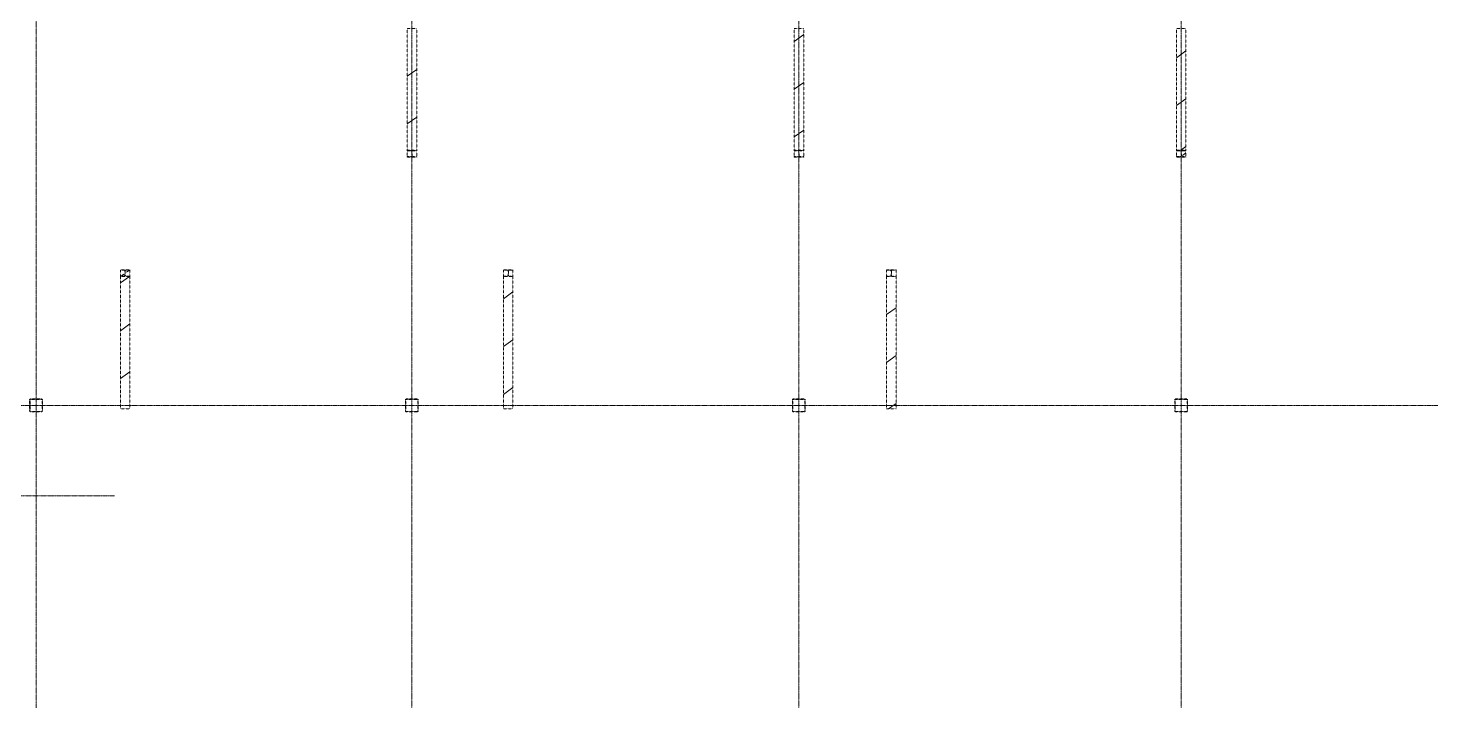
# Model space of a CAD drawing. Header units: inches. Extents: x -4124 to 1943, y 10204 to 12096.
# Drawn here: x 159 to 1040, y 10976 to 11398 of the extents above; entities that cross this region are included whole.
import ezdxf

# ---------------------------------------------------------------- set-up
doc = ezdxf.new("R2010")
doc.units = ezdxf.units.IN
doc.header["$MEASUREMENT"] = 0
doc.linetypes.add('Demolished', pattern=[0.1875, 0.125, -0.0625])
doc.linetypes.add('Grid Line 1_2_', pattern=[0.875, 0.5, -0.125, 0.125, -0.125])
for name, color, linetype, lineweight in [('S-BEAM-3', 10, 'Demolished', 9), ('S-BEAM-4', 20, 'Demolished', 9), ('S-COLS-4', 1, 'Demolished', 15), ('S-COLS-7', 9, 'Continuous', 9), ('S-GRID-1', 1, 'Grid Line 1_2_', 9)]:
    doc.layers.add(name, color=color, linetype=linetype, lineweight=lineweight)
pattern_1 = [(35.264, (0, 5713.223), (-21.21295, 15.00037), [])]
pattern_2 = [(35.264, (0, 5717.198), (-21.21295, 15.00037), [])]
pattern_3 = [(35.264, (0, 5568.672), (-7.07116, 24.999985), [])]
pattern_4 = [(35.264, (0, 5564.698), (-7.07116, 24.999985), [])]

# ---------------------------------------------------------------- blocks, each defined once
blk = doc.blocks.new('W-Wide Flange - bracing-1379055-DEMO PLAN - MEZZ')
at = {"layer": 'S-BEAM-4'}
h = blk.add_hatch(dxfattribs=at)
h.set_pattern_fill('FP_43', color=256, style=0, pattern_type=2)
h.set_pattern_definition(pattern_2)
h.paths.add_polyline_path([(-2545.2, 11321.52), (-2539.2, 11321.52), (-2539.2, 11398.04), (-2545.2, 11398.04), (-2545.2, 11356.15)], flags=0)
h = blk.add_hatch(dxfattribs=at)
h.set_pattern_fill('FP_42', color=256, style=0, pattern_type=2)
h.set_pattern_definition(pattern_1)
h.paths.add_polyline_path([(-2543, 11317.55), (-2543, 11321.26), (-2545.2, 11321.26), (-2545.2, 11317.55)], flags=0)
h = blk.add_hatch(dxfattribs=at)
h.set_pattern_fill('FP_42', color=256, style=0, pattern_type=2)
h.set_pattern_definition(pattern_1)
h.paths.add_polyline_path([(-2539.2, 11317.55), (-2539.2, 11321.26), (-2541.4, 11321.26), (-2541.4, 11317.55)], flags=0)
at = {"layer": 'S-BEAM-3'}
for p, q in [((-2545.2, 11398.04), (-2539.2, 11398.04)), ((-2545.2, 11398.04), (-2545.2, 11321.52)), ((-2539.2, 11398.04), (-2539.2, 11321.52)), ((-2539.2, 11321.52), (-2545.2, 11321.52)), ((-2545.2, 11321.52), (-2545.2, 11321.26)), ((-2545.2, 11321.26), (-2543, 11321.26)), ((-2545.2, 11321.26), (-2545.2, 11317.55)), ((-2542.32, 11320.77), (-2542.32, 11318.03)), ((-2542.09, 11318.03), (-2542.09, 11320.77)), ((-2541.4, 11321.26), (-2539.2, 11321.26)), ((-2539.2, 11321.26), (-2539.2, 11321.52)), ((-2539.2, 11317.55), (-2539.2, 11321.26)), ((-2543, 11317.55), (-2545.2, 11317.55)), ((-2545.2, 11317.55), (-2545.2, 11317.28)), ((-2545.2, 11317.28), (-2539.2, 11317.28)), ((-2539.2, 11317.55), (-2541.4, 11317.55)), ((-2539.2, 11317.28), (-2539.2, 11317.55))]:
    blk.add_line(p, q, dxfattribs=at)
for centre, start_param, end_param in [((-2543, 11320.77), 0, 1.570796), ((-2541.4, 11320.77), 1.570796, 3.141593), ((-2543, 11318.03), 4.712389, 6.283185), ((-2541.4, 11318.03), 3.141593, 4.712389)]:
    blk.add_ellipse(centre, major_axis=(0.684, 0), ratio=0.707107, start_param=start_param, end_param=end_param, dxfattribs=at)
blk = doc.blocks.new('W-Wide Flange - bracing-V23-DEMO PLAN - MEZZ')
at = {"layer": 'S-BEAM-4'}
h = blk.add_hatch(dxfattribs=at)
h.set_pattern_fill('FP_43', color=256, style=0, pattern_type=2)
h.set_pattern_definition(pattern_2)
h.paths.add_polyline_path([(-2788.2, 11321.52), (-2782.2, 11321.52), (-2782.2, 11398.04), (-2788.2, 11398.04)], flags=0)
h = blk.add_hatch(dxfattribs=at)
h.set_pattern_fill('FP_42', color=256, style=0, pattern_type=2)
h.set_pattern_definition(pattern_1)
h.paths.add_polyline_path([(-2786, 11317.55), (-2786, 11321.26), (-2788.2, 11321.26), (-2788.2, 11317.55), (-2786.37, 11317.55)], flags=0)
h = blk.add_hatch(dxfattribs=at)
h.set_pattern_fill('FP_42', color=256, style=0, pattern_type=2)
h.set_pattern_definition(pattern_1)
h.paths.add_polyline_path([(-2782.2, 11317.55), (-2782.2, 11321.26), (-2784.4, 11321.26), (-2784.4, 11317.55)], flags=0)
at = {"layer": 'S-BEAM-3'}
for p, q in [((-2788.2, 11398.04), (-2782.2, 11398.04)), ((-2788.2, 11398.04), (-2788.2, 11321.52)), ((-2782.2, 11398.04), (-2782.2, 11321.52)), ((-2782.2, 11321.52), (-2788.2, 11321.52)), ((-2788.2, 11321.52), (-2788.2, 11321.26)), ((-2788.2, 11321.26), (-2786, 11321.26)), ((-2788.2, 11321.26), (-2788.2, 11317.55)), ((-2785.32, 11320.77), (-2785.32, 11318.03)), ((-2785.09, 11318.03), (-2785.09, 11320.77)), ((-2784.4, 11321.26), (-2782.2, 11321.26)), ((-2782.2, 11321.26), (-2782.2, 11321.52)), ((-2782.2, 11317.55), (-2782.2, 11321.26)), ((-2786, 11317.55), (-2788.2, 11317.55)), ((-2788.2, 11317.55), (-2788.2, 11317.28)), ((-2788.2, 11317.28), (-2782.2, 11317.28)), ((-2782.2, 11317.55), (-2784.4, 11317.55)), ((-2782.2, 11317.28), (-2782.2, 11317.55))]:
    blk.add_line(p, q, dxfattribs=at)
for centre, start_param, end_param in [((-2786, 11320.77), 0, 1.570796), ((-2784.4, 11320.77), 1.570796, 3.141593), ((-2786, 11318.03), 4.712389, 6.283185), ((-2784.4, 11318.03), 3.141593, 4.712389)]:
    blk.add_ellipse(centre, major_axis=(0.684, 0), ratio=0.707107, start_param=start_param, end_param=end_param, dxfattribs=at)
blk = doc.blocks.new('W-Wide Flange - bracing-V24-DEMO PLAN - MEZZ')
at = {"layer": 'S-BEAM-4'}
h = blk.add_hatch(dxfattribs=at)
h.set_pattern_fill('FP_43', color=256, style=0, pattern_type=2)
h.set_pattern_definition(pattern_2)
h.paths.add_polyline_path([(-2305.2, 11321.52), (-2299.2, 11321.52), (-2299.2, 11398.04), (-2305.2, 11398.04), (-2305.2, 11356.15)], flags=0)
h = blk.add_hatch(dxfattribs=at)
h.set_pattern_fill('FP_42', color=256, style=0, pattern_type=2)
h.set_pattern_definition(pattern_1)
h.paths.add_polyline_path([(-2303, 11317.55), (-2303, 11321.26), (-2305.2, 11321.26), (-2305.2, 11317.55)], flags=0)
h = blk.add_hatch(dxfattribs=at)
h.set_pattern_fill('FP_42', color=256, style=0, pattern_type=2)
h.set_pattern_definition(pattern_1)
h.paths.add_polyline_path([(-2299.2, 11317.55), (-2299.2, 11321.26), (-2301.4, 11321.26), (-2301.4, 11317.55)], flags=0)
at = {"layer": 'S-BEAM-3'}
for p, q in [((-2305.2, 11398.04), (-2299.2, 11398.04)), ((-2305.2, 11398.04), (-2305.2, 11321.52)), ((-2299.2, 11398.04), (-2299.2, 11321.52)), ((-2299.2, 11321.52), (-2305.2, 11321.52)), ((-2305.2, 11321.52), (-2305.2, 11321.26)), ((-2305.2, 11321.26), (-2303, 11321.26)), ((-2305.2, 11321.26), (-2305.2, 11317.55)), ((-2302.32, 11320.77), (-2302.32, 11318.03)), ((-2302.09, 11318.03), (-2302.09, 11320.77)), ((-2301.4, 11321.26), (-2299.2, 11321.26)), ((-2299.2, 11321.26), (-2299.2, 11321.52)), ((-2299.2, 11317.55), (-2299.2, 11321.26)), ((-2303, 11317.55), (-2305.2, 11317.55)), ((-2305.2, 11317.55), (-2305.2, 11317.28)), ((-2305.2, 11317.28), (-2299.2, 11317.28)), ((-2299.2, 11317.55), (-2301.4, 11317.55)), ((-2299.2, 11317.28), (-2299.2, 11317.55))]:
    blk.add_line(p, q, dxfattribs=at)
for centre, start_param, end_param in [((-2303, 11320.77), 0, 1.570796), ((-2301.4, 11320.77), 1.570796, 3.141593), ((-2303, 11318.03), 4.712389, 6.283185), ((-2301.4, 11318.03), 3.141593, 4.712389)]:
    blk.add_ellipse(centre, major_axis=(0.684, 0), ratio=0.707107, start_param=start_param, end_param=end_param, dxfattribs=at)
blk = doc.blocks.new('W-Wide Flange - bracing-V25-DEMO PLAN - MEZZ')
at = {"layer": 'S-BEAM-4'}
h = blk.add_hatch(dxfattribs=at)
h.set_pattern_fill('FP_45', color=256, style=0, pattern_type=2)
h.set_pattern_definition(pattern_3)
h.paths.add_polyline_path([(-2966.04, 11242.53), (-2966.04, 11246.24), (-2968.25, 11246.24), (-2968.25, 11242.53)], flags=0)
h = blk.add_hatch(dxfattribs=at)
h.set_pattern_fill('FP_46', color=256, style=0, pattern_type=2)
h.set_pattern_definition(pattern_4)
h.paths.add_polyline_path([(-2968.25, 11159.27), (-2962.25, 11159.27), (-2962.25, 11242.27), (-2968.25, 11242.27), (-2968.25, 11200.35)], flags=0)
h = blk.add_hatch(dxfattribs=at)
h.set_pattern_fill('FP_45', color=256, style=0, pattern_type=2)
h.set_pattern_definition(pattern_3)
h.paths.add_polyline_path([(-2964.45, 11242.53), (-2962.25, 11242.53), (-2962.25, 11246.24), (-2964.45, 11246.22), (-2964.45, 11242.73)], flags=0)
at = {"layer": 'S-BEAM-3'}
for p, q in [((-2962.25, 11246.51), (-2968.25, 11246.51)), ((-2968.25, 11246.51), (-2968.25, 11246.24)), ((-2968.25, 11246.24), (-2966.04, 11246.24)), ((-2968.25, 11246.24), (-2968.25, 11242.53)), ((-2966.04, 11242.53), (-2968.25, 11242.53)), ((-2968.25, 11242.53), (-2968.25, 11242.27)), ((-2968.25, 11242.27), (-2962.25, 11242.27)), ((-2968.25, 11242.27), (-2968.25, 11159.27)), ((-2965.36, 11245.76), (-2965.36, 11243.02)), ((-2965.13, 11243.02), (-2965.13, 11245.76)), ((-2964.45, 11246.24), (-2962.25, 11246.24)), ((-2962.25, 11242.53), (-2964.45, 11242.53)), ((-2962.25, 11246.24), (-2962.25, 11246.51)), ((-2962.25, 11242.53), (-2962.25, 11246.24)), ((-2962.25, 11242.27), (-2962.25, 11242.53)), ((-2962.25, 11242.27), (-2962.25, 11159.27)), ((-2962.25, 11159.27), (-2968.25, 11159.27))]:
    blk.add_line(p, q, dxfattribs=at)
for centre, start_param, end_param in [((-2966.04, 11245.76), 0, 1.570796), ((-2966.04, 11243.02), 4.712389, 6.283185), ((-2964.45, 11245.76), 1.570796, 3.141593), ((-2964.45, 11243.02), 3.141593, 4.712389)]:
    blk.add_ellipse(centre, major_axis=(0.684, 0), ratio=0.707107, start_param=start_param, end_param=end_param, dxfattribs=at)
blk = doc.blocks.new('W-Wide Flange - bracing-V27-DEMO PLAN - MEZZ')
at = {"layer": 'S-BEAM-4'}
h = blk.add_hatch(dxfattribs=at)
h.set_pattern_fill('FP_45', color=256, style=0, pattern_type=2)
h.set_pattern_definition(pattern_3)
h.paths.add_polyline_path([(-2725.54, 11242.53), (-2725.54, 11246.24), (-2727.75, 11246.24), (-2727.75, 11242.53)], flags=0)
h = blk.add_hatch(dxfattribs=at)
h.set_pattern_fill('FP_46', color=256, style=0, pattern_type=2)
h.set_pattern_definition(pattern_4)
h.paths.add_polyline_path([(-2727.75, 11159.27), (-2721.75, 11159.27), (-2721.75, 11242.27), (-2727.75, 11242.27), (-2727.75, 11200.35)], flags=0)
h = blk.add_hatch(dxfattribs=at)
h.set_pattern_fill('FP_45', color=256, style=0, pattern_type=2)
h.set_pattern_definition(pattern_3)
h.paths.add_polyline_path([(-2723.95, 11242.53), (-2721.75, 11242.53), (-2721.75, 11246.24), (-2723.95, 11246.22), (-2723.95, 11242.73)], flags=0)
at = {"layer": 'S-BEAM-3'}
for p, q in [((-2721.75, 11246.51), (-2727.75, 11246.51)), ((-2727.75, 11246.51), (-2727.75, 11246.24)), ((-2727.75, 11246.24), (-2725.54, 11246.24)), ((-2727.75, 11246.24), (-2727.75, 11242.53)), ((-2725.54, 11242.53), (-2727.75, 11242.53)), ((-2727.75, 11242.53), (-2727.75, 11242.27)), ((-2727.75, 11242.27), (-2721.75, 11242.27)), ((-2727.75, 11242.27), (-2727.75, 11159.27)), ((-2724.86, 11245.76), (-2724.86, 11243.02)), ((-2724.63, 11243.02), (-2724.63, 11245.76)), ((-2723.95, 11246.24), (-2721.75, 11246.24)), ((-2721.75, 11242.53), (-2723.95, 11242.53)), ((-2721.75, 11246.24), (-2721.75, 11246.51)), ((-2721.75, 11242.53), (-2721.75, 11246.24)), ((-2721.75, 11242.27), (-2721.75, 11242.53)), ((-2721.75, 11242.27), (-2721.75, 11159.27)), ((-2721.75, 11159.27), (-2727.75, 11159.27))]:
    blk.add_line(p, q, dxfattribs=at)
for centre, start_param, end_param in [((-2725.54, 11245.76), 0, 1.570796), ((-2725.54, 11243.02), 4.712389, 6.283185), ((-2723.95, 11245.76), 1.570796, 3.141593), ((-2723.95, 11243.02), 3.141593, 4.712389)]:
    blk.add_ellipse(centre, major_axis=(0.684, 0), ratio=0.707107, start_param=start_param, end_param=end_param, dxfattribs=at)
blk = doc.blocks.new('W-Wide Flange - bracing-V29-DEMO PLAN - MEZZ')
at = {"layer": 'S-BEAM-4'}
h = blk.add_hatch(dxfattribs=at)
h.set_pattern_fill('FP_44', color=256, style=0, pattern_type=2)
h.set_pattern_definition([(35.264, (0, 5677.57), (-21.21295, 15.00037), [])])
h.paths.add_polyline_path([(-2487.25, 11242.27), (-2481.25, 11242.27), (-2481.25, 11242.53), (-2487.25, 11242.53)], flags=0)
h.paths.add_polyline_path([(-2483.79, 11242.6), (-2484.04, 11242.78), (-2484.7, 11242.6)], flags=0)
h.paths.add_polyline_path([(-2484.13, 11243.02), (-2484.13, 11245.76), (-2484.36, 11245.76), (-2484.36, 11243.02)], flags=0)
h.paths.add_polyline_path([(-2483.79, 11246.18), (-2483.62, 11246.22), (-2484.87, 11246.22)], flags=0)
h.paths.add_polyline_path([(-2484.04, 11246), (-2483.79, 11246.18), (-2484.56, 11246.1)], flags=0)
h.paths.add_polyline_path([(-2483.45, 11246.24), (-2481.25, 11246.24), (-2481.25, 11246.51), (-2487.25, 11246.51), (-2487.25, 11246.24), (-2485.04, 11246.24)], flags=0)
h = blk.add_hatch(dxfattribs=at)
h.set_pattern_fill('FP_45', color=256, style=0, pattern_type=2)
h.set_pattern_definition(pattern_3)
h.paths.add_polyline_path([(-2485.04, 11242.53), (-2485.04, 11246.24), (-2487.25, 11246.24), (-2487.25, 11242.53)], flags=0)
h = blk.add_hatch(dxfattribs=at)
h.set_pattern_fill('FP_46', color=256, style=0, pattern_type=2)
h.set_pattern_definition(pattern_4)
h.paths.add_polyline_path([(-2487.25, 11159.27), (-2481.25, 11159.27), (-2481.25, 11242.27), (-2487.25, 11242.27), (-2487.25, 11200.35)], flags=0)
h = blk.add_hatch(dxfattribs=at)
h.set_pattern_fill('FP_45', color=256, style=0, pattern_type=2)
h.set_pattern_definition(pattern_3)
h.paths.add_polyline_path([(-2483.45, 11242.53), (-2481.25, 11242.53), (-2481.25, 11246.24), (-2483.45, 11246.22), (-2483.45, 11242.73)], flags=0)
at = {"layer": 'S-BEAM-3'}
for p, q in [((-2481.25, 11246.51), (-2487.25, 11246.51)), ((-2487.25, 11246.51), (-2487.25, 11246.24)), ((-2487.25, 11246.24), (-2485.04, 11246.24)), ((-2487.25, 11246.24), (-2487.25, 11242.53)), ((-2485.04, 11242.53), (-2487.25, 11242.53)), ((-2487.25, 11242.53), (-2487.25, 11242.27)), ((-2487.25, 11242.27), (-2481.25, 11242.27)), ((-2487.25, 11242.27), (-2487.25, 11159.27)), ((-2484.36, 11245.76), (-2484.36, 11243.02)), ((-2484.13, 11243.02), (-2484.13, 11245.76)), ((-2483.45, 11246.24), (-2481.25, 11246.24)), ((-2481.25, 11242.53), (-2483.45, 11242.53)), ((-2481.25, 11246.24), (-2481.25, 11246.51)), ((-2481.25, 11242.53), (-2481.25, 11246.24)), ((-2481.25, 11242.27), (-2481.25, 11242.53)), ((-2481.25, 11242.27), (-2481.25, 11159.27)), ((-2481.25, 11159.27), (-2487.25, 11159.27))]:
    blk.add_line(p, q, dxfattribs=at)
for centre, start_param, end_param in [((-2485.04, 11245.76), 0, 1.570796), ((-2485.04, 11243.02), 4.712389, 6.283185), ((-2483.45, 11245.76), 1.570796, 3.141593), ((-2483.45, 11243.02), 3.141593, 4.712389)]:
    blk.add_ellipse(centre, major_axis=(0.684, 0), ratio=0.707107, start_param=start_param, end_param=end_param, dxfattribs=at)

msp = doc.modelspace()

# ---------------------------------------------------------------- hatches: boundary and pattern name
at = {"layer": 'S-COLS-7'}
h = msp.add_hatch(color=256, dxfattribs=at)
h.paths.add_polyline_path([(167.74, 11157.4), (168.07, 11157.53), (168.21, 11157.86), (167.91, 11157.7)], flags=0)
h.paths.add_polyline_path([(160.67, 11157.4), (167.74, 11157.4), (167.74, 11157.63), (160.67, 11157.63)], flags=0)
h.paths.add_polyline_path([(160.67, 11157.4), (160.51, 11157.7), (160.21, 11157.86), (160.34, 11157.53)], flags=0)
h.paths.add_polyline_path([(160.21, 11164.93), (160.51, 11165.09), (160.67, 11165.4), (160.34, 11165.26)], flags=0)
h.paths.add_polyline_path([(160.44, 11157.86), (160.44, 11164.93), (160.21, 11164.93), (160.21, 11157.86)], flags=0)
h.paths.add_polyline_path([(168.21, 11164.93), (168.07, 11165.26), (167.74, 11165.4), (167.91, 11165.09)], flags=0)
h.paths.add_polyline_path([(167.97, 11157.86), (168.21, 11157.86), (168.21, 11164.93), (167.97, 11164.93)], flags=0)
h.paths.add_polyline_path([(160.67, 11165.16), (167.74, 11165.16), (167.74, 11165.4), (160.67, 11165.4)], flags=0)
h = msp.add_hatch(color=256, dxfattribs=at)
h.paths.add_polyline_path([(403.74, 11157.4), (404.07, 11157.53), (404.21, 11157.86), (403.91, 11157.7)], flags=0)
h.paths.add_polyline_path([(396.67, 11157.4), (403.74, 11157.4), (403.74, 11157.63), (396.67, 11157.63)], flags=0)
h.paths.add_polyline_path([(396.67, 11157.4), (396.51, 11157.7), (396.21, 11157.86), (396.34, 11157.53)], flags=0)
h.paths.add_polyline_path([(396.21, 11164.93), (396.51, 11165.09), (396.67, 11165.4), (396.34, 11165.26)], flags=0)
h.paths.add_polyline_path([(396.21, 11157.86), (396.44, 11157.86), (396.44, 11164.93), (396.21, 11164.93)], flags=0)
h.paths.add_polyline_path([(404.21, 11164.93), (404.07, 11165.26), (403.74, 11165.4), (403.91, 11165.09)], flags=0)
h.paths.add_polyline_path([(404.21, 11157.86), (404.21, 11164.93), (403.97, 11164.93), (403.97, 11157.86)], flags=0)
h.paths.add_polyline_path([(399.04, 11165.16), (403.74, 11165.16), (403.74, 11165.4), (396.67, 11165.4), (396.67, 11165.16)], flags=0)
h = msp.add_hatch(color=256, dxfattribs=at)
h.paths.add_polyline_path([(646.74, 11157.4), (647.07, 11157.53), (647.21, 11157.86), (646.91, 11157.7)], flags=0)
h.paths.add_polyline_path([(639.67, 11157.4), (646.74, 11157.4), (646.74, 11157.63), (639.67, 11157.63)], flags=0)
h.paths.add_polyline_path([(639.67, 11157.4), (639.51, 11157.7), (639.21, 11157.86), (639.34, 11157.53)], flags=0)
h.paths.add_polyline_path([(639.21, 11164.93), (639.51, 11165.09), (639.67, 11165.4), (639.34, 11165.26)], flags=0)
h.paths.add_polyline_path([(639.21, 11157.86), (639.44, 11157.86), (639.44, 11164.93), (639.21, 11164.93)], flags=0)
h.paths.add_polyline_path([(647.21, 11164.93), (647.07, 11165.26), (646.74, 11165.4), (646.91, 11165.09)], flags=0)
h.paths.add_polyline_path([(647.21, 11157.86), (647.21, 11164.93), (646.97, 11164.93), (646.97, 11157.86)], flags=0)
h.paths.add_polyline_path([(646.74, 11165.16), (646.74, 11165.4), (639.67, 11165.4), (639.67, 11165.16)], flags=0)
h = msp.add_hatch(color=256, dxfattribs=at)
h.paths.add_polyline_path([(886.74, 11157.4), (887.07, 11157.53), (887.21, 11157.86), (886.91, 11157.7)], flags=0)
h.paths.add_polyline_path([(879.67, 11157.4), (886.74, 11157.4), (886.74, 11157.63), (879.67, 11157.63)], flags=0)
h.paths.add_polyline_path([(879.67, 11157.4), (879.51, 11157.7), (879.21, 11157.86), (879.34, 11157.53)], flags=0)
h.paths.add_polyline_path([(879.21, 11164.93), (879.51, 11165.09), (879.67, 11165.4), (879.34, 11165.26)], flags=0)
h.paths.add_polyline_path([(879.44, 11157.86), (879.44, 11164.93), (879.21, 11164.93), (879.21, 11157.86)], flags=0)
h.paths.add_polyline_path([(887.21, 11164.93), (887.07, 11165.26), (886.74, 11165.4), (886.91, 11165.09)], flags=0)
h.paths.add_polyline_path([(887.21, 11157.86), (887.21, 11164.93), (886.97, 11164.93), (886.97, 11157.86)], flags=0)
h.paths.add_polyline_path([(879.67, 11165.16), (886.74, 11165.16), (886.74, 11165.4), (879.67, 11165.4)], flags=0)

# ---------------------------------------------------------------- linework, layer by layer
at = {"layer": 'S-COLS-4'}
for p, q in [((160.21, 11164.93), (160.21, 11157.86)), ((160.44, 11157.86), (160.44, 11164.93)), ((167.74, 11165.4), (160.67, 11165.4)), ((160.67, 11165.16), (167.74, 11165.16)), ((167.97, 11164.93), (167.97, 11157.86)), ((168.21, 11157.86), (168.21, 11164.93)), ((396.21, 11164.93), (396.21, 11157.86)), ((396.44, 11157.86), (396.44, 11164.93)), ((403.74, 11165.4), (396.67, 11165.4)), ((396.67, 11165.16), (403.74, 11165.16)), ((403.97, 11164.93), (403.97, 11157.86)), ((404.21, 11157.86), (404.21, 11164.93)), ((639.21, 11164.93), (639.21, 11157.86)), ((639.44, 11157.86), (639.44, 11164.93)), ((646.74, 11165.4), (639.67, 11165.4)), ((639.67, 11165.16), (646.74, 11165.16)), ((646.97, 11164.93), (646.97, 11157.86)), ((647.21, 11157.86), (647.21, 11164.93)), ((879.21, 11164.93), (879.21, 11157.86)), ((879.44, 11157.86), (879.44, 11164.93)), ((886.74, 11165.4), (879.67, 11165.4)), ((879.67, 11165.16), (886.74, 11165.16)), ((886.97, 11164.93), (886.97, 11157.86)), ((887.21, 11157.86), (887.21, 11164.93)), ((167.74, 11157.63), (160.67, 11157.63)), ((160.67, 11157.4), (167.74, 11157.4)), ((403.74, 11157.63), (396.67, 11157.63)), ((396.67, 11157.4), (403.74, 11157.4)), ((646.74, 11157.63), (639.67, 11157.63)), ((639.67, 11157.4), (646.74, 11157.4)), ((886.74, 11157.63), (879.67, 11157.63)), ((879.67, 11157.4), (886.74, 11157.4))]:
    msp.add_line(p, q, dxfattribs=at)
for centre, radius, start, end in [((160.67, 11164.93), 0.466, 90, 180), ((160.67, 11164.93), 0.233, 90, 180), ((167.74, 11164.93), 0.466, 0, 90), ((167.74, 11164.93), 0.233, 0, 90), ((396.67, 11164.93), 0.466, 90, 180), ((396.67, 11164.93), 0.233, 90, 180), ((403.74, 11164.93), 0.466, 0, 90), ((403.74, 11164.93), 0.233, 0, 90), ((639.67, 11164.93), 0.466, 90, 180), ((639.67, 11164.93), 0.233, 90, 180), ((646.74, 11164.93), 0.466, 0, 90), ((646.74, 11164.93), 0.233, 0, 90), ((879.67, 11164.93), 0.466, 90, 180), ((879.67, 11164.93), 0.233, 90, 180), ((886.74, 11164.93), 0.466, 0, 90), ((886.74, 11164.93), 0.233, 0, 90), ((160.67, 11157.86), 0.466, 180, 270), ((160.67, 11157.86), 0.233, 180, 270), ((167.74, 11157.86), 0.466, 270, 0), ((167.74, 11157.86), 0.233, 270, 0), ((396.67, 11157.86), 0.466, 180, 270), ((396.67, 11157.86), 0.233, 180, 270), ((403.74, 11157.86), 0.466, 270, 0), ((403.74, 11157.86), 0.233, 270, 0), ((639.67, 11157.86), 0.466, 180, 270), ((639.67, 11157.86), 0.233, 180, 270), ((646.74, 11157.86), 0.466, 270, 0), ((646.74, 11157.86), 0.233, 270, 0), ((879.67, 11157.86), 0.466, 180, 270), ((879.67, 11157.86), 0.233, 180, 270), ((886.74, 11157.86), 0.466, 270, 0), ((886.74, 11157.86), 0.233, 270, 0)]:
    msp.add_arc(centre, radius, start, end, dxfattribs=at)
at = {"layer": 'S-GRID-1'}
for p, q in [((164.21, 10327.11), (164.21, 11973.42)), ((400.21, 11973.42), (400.21, 10769.7)), ((643.21, 11973.42), (643.21, 10769.7)), ((883.21, 11973.42), (883.21, 10769.7)), ((1822.61, 11161.4), (-728.77, 11161.4)), ((213.45, 11104.52), (-728.77, 11104.52))]:
    msp.add_line(p, q, dxfattribs=at)

# ---------------------------------------------------------------- block references
at = {"layer": 'S-BEAM-3'}
for name in ['W-Wide Flange - bracing-V23-DEMO PLAN - MEZZ', 'W-Wide Flange - bracing-1379055-DEMO PLAN - MEZZ', 'W-Wide Flange - bracing-V24-DEMO PLAN - MEZZ', 'W-Wide Flange - bracing-V25-DEMO PLAN - MEZZ', 'W-Wide Flange - bracing-V27-DEMO PLAN - MEZZ', 'W-Wide Flange - bracing-V29-DEMO PLAN - MEZZ']:
    msp.add_blockref(name, (3185.41, 0), dxfattribs=at)

doc.saveas('drawing.dxf')
